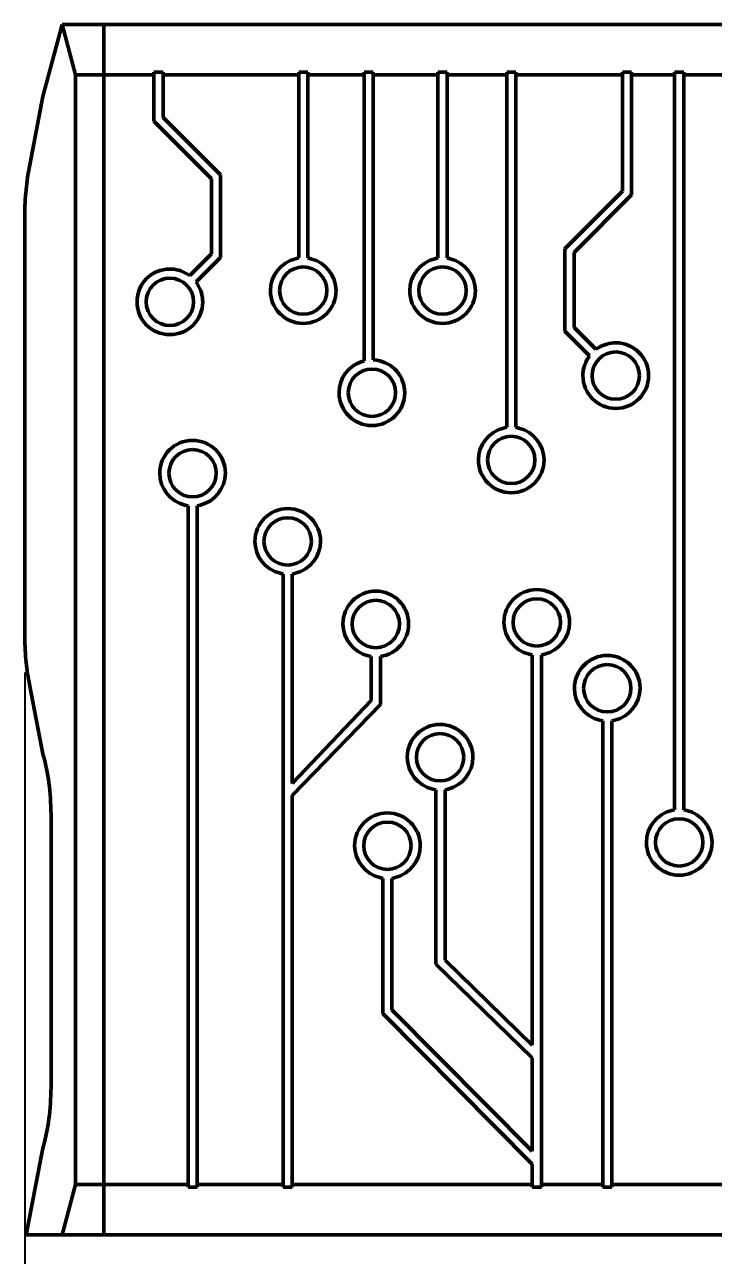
# Model space of a CAD drawing. Header units: millimetres. Extents: x 0 to 420, y 0 to 297.
# Drawn here: x 88.5 to 129.7, y 55.1 to 128.8 of the extents above; entities that cross this region are included whole.
import ezdxf

# ---------------------------------------------------------------- set-up
doc = ezdxf.new("R2010")
doc.units = ezdxf.units.MM
doc.header["$LTSCALE"] = 0.75
doc.layers.add('Dimensions', color=7, linetype='Continuous', lineweight=25)
doc.layers.add('Visible', color=7, linetype='Continuous', lineweight=50)
doc.styles.get("Standard").update_dxf_attribs({"font": 'arial.ttf'})
doc.dimstyles.new('ISO-25', dxfattribs={"dimtxt": 3.5, "dimasz": 3.5, "dimexe": 2.1, "dimexo": 2.1, "dimgap": 1.4, "dimtad": 1, "dimzin": 12, "dimdsep": 46, "dimtxsty": 'Standard', "dimcen": 0, "dimclrd": 256, "dimclre": 256, "dimclrt": 256, "dimazin": 3, "dimtp": 0.1, "dimtm": 0.1, "dimtfac": 0.714286, "dimtmove": 0, "dimatfit": 3, "dimfxl": 1, "dimtzin": 12, "dimarcsym": 0})

# ---------------------------------------------------------------- blocks, each defined once
blk = doc.blocks.new('*D8')
at = {"layer": 'Defpoints', "color": 0, "transparency": 16777216}
for p in [(207.961026, 113.56485), (88.497735, 92.103145), (207.961026, 34.550201)]:
    blk.add_point(p, dxfattribs=at)
at = {"layer": 'Dimensions', "lineweight": -2, "transparency": 16777216}
for p, q in [((207.961026, 111.46485), (207.961026, 32.450201)), ((88.497735, 90.003145), (88.497735, 32.450201)), ((91.997735, 34.550201), (204.461026, 34.550201))]:
    blk.add_line(p, q, dxfattribs=at)
at = {"layer": 'Dimensions', "transparency": 16777216}
for points in [[(91.997735, 35.133534), (91.997735, 33.966868), (88.497735, 34.550201)], [(204.461026, 35.133534), (204.461026, 33.966868), (207.961026, 34.550201)]]:
    blk.add_solid(points, dxfattribs=at)
at = {"layer": 'Dimensions', "transparency": 16777216, "insert": (148.22938, 37.737207), "char_height": 3.5, "attachment_point": 5}
blk.add_mtext('119.5', dxfattribs=at)

msp = doc.modelspace()

# ---------------------------------------------------------------- linework, layer by layer
at = {"layer": 'Visible', "extrusion": (-1, -2e-16, 2.966e-13)}
for p, q in [((90.742, 128.815, 11.5), (89.587, 124.504, 7.189)), ((90.742, 128.815, 11.5), (93.242, 128.815, 11.5)), ((91.546, 125.815, 14.5), (90.742, 128.815, 11.5)), ((93.242, 128.815, 11.5), (93.242, 125.815, 14.5)), ((93.242, 128.815, 11.5), (93.242, 125.815, 14.5)), ((93.242, 128.815, 11.5), (185.461, 128.815, 11.5)), ((93.242, 125.815, 14.5), (91.546, 125.815, 14.5)), ((91.546, 59.315, 14.5), (91.546, 125.815, 14.5)), ((93.242, 125.815, 14.5), (93.242, 59.315, 14.5)), ((96.236, 125.815, 14.5), (93.242, 125.815, 14.5)), ((93.242, 125.815, 14.5), (93.242, 59.315, 14.5)), ((96.236, 125.965, 14.35), (96.236, 125.815, 14.5)), ((96.236, 125.965, 14.35), (96.783, 125.965, 14.35)), ((96.236, 125.815, 14.5), (96.236, 123.031, 14.5)), ((96.783, 125.815, 14.5), (96.783, 125.965, 14.35)), ((104.906, 125.815, 14.5), (96.783, 125.815, 14.5)), ((96.783, 123.258, 14.5), (96.783, 125.815, 14.5)), ((104.906, 125.965, 14.35), (104.906, 125.815, 14.5)), ((104.906, 125.965, 14.35), (105.452, 125.965, 14.35)), ((104.906, 125.815, 14.5), (104.906, 114.837, 14.5)), ((105.452, 125.815, 14.5), (105.452, 125.965, 14.35)), ((108.824, 125.815, 14.5), (105.452, 125.815, 14.5)), ((105.452, 114.837, 14.5), (105.452, 125.815, 14.5)), ((108.824, 125.965, 14.35), (108.824, 125.815, 14.5)), ((108.824, 125.965, 14.35), (109.371, 125.965, 14.35)), ((108.824, 125.815, 14.5), (108.824, 108.675, 14.5)), ((109.371, 125.815, 14.5), (109.371, 125.965, 14.35)), ((113.251, 125.815, 14.5), (109.371, 125.815, 14.5)), ((109.371, 108.735, 14.5), (109.371, 125.815, 14.5)), ((113.251, 125.965, 14.35), (113.251, 125.815, 14.5)), ((113.251, 125.965, 14.35), (113.797, 125.965, 14.35)), ((113.251, 125.815, 14.5), (113.251, 114.837, 14.5)), ((113.797, 125.815, 14.5), (113.797, 125.965, 14.35)), ((117.367, 125.815, 14.5), (113.797, 125.815, 14.5)), ((113.797, 114.837, 14.5), (113.797, 125.815, 14.5)), ((117.367, 125.965, 14.35), (117.367, 125.815, 14.5)), ((117.367, 125.965, 14.35), (117.913, 125.965, 14.35)), ((117.367, 125.815, 14.5), (117.367, 104.691, 14.5)), ((117.913, 125.815, 14.5), (117.913, 125.965, 14.35)), ((124.307, 125.815, 14.5), (117.913, 125.815, 14.5)), ((117.913, 104.691, 14.5), (117.913, 125.815, 14.5)), ((124.307, 125.965, 14.35), (124.307, 125.815, 14.5)), ((124.307, 125.965, 14.35), (124.853, 125.965, 14.35)), ((124.307, 125.815, 14.5), (124.307, 118.838, 14.5)), ((124.853, 125.815, 14.5), (124.853, 125.965, 14.35)), ((127.429, 125.815, 14.5), (124.853, 125.815, 14.5)), ((124.853, 118.611, 14.5), (124.853, 125.815, 14.5)), ((127.429, 125.965, 14.35), (127.429, 125.815, 14.5)), ((127.429, 125.965, 14.35), (127.976, 125.965, 14.35)), ((127.429, 125.815, 14.5), (127.429, 81.777, 14.5)), ((127.976, 125.815, 14.5), (127.976, 125.965, 14.35)), ((136.202, 125.815, 14.5), (127.976, 125.815, 14.5)), ((127.976, 81.777, 14.5), (127.976, 125.815, 14.5)), ((89.587, 124.504, 7.189), (88.717, 119.985, 3.939)), ((100.232, 119.808, 14.5), (96.783, 123.258, 14.5)), ((96.236, 123.031, 14.5), (99.686, 119.582, 14.5)), ((99.686, 119.582, 14.5), (99.686, 115.089, 14.5)), ((100.232, 114.862, 14.5), (100.232, 119.808, 14.5)), ((124.307, 118.838, 14.5), (120.857, 115.388, 14.5)), ((121.404, 115.161, 14.5), (124.853, 118.611, 14.5)), ((88.498, 116.961, 3.123), (88.498, 92.103, 3.123)), ((99.686, 115.089, 14.5), (98.378, 113.781, 14.5)), ((120.857, 115.388, 14.5), (120.857, 110.442, 14.5)), ((121.404, 110.669, 14.5), (121.404, 115.161, 14.5)), ((98.764, 113.395, 14.5), (100.232, 114.862, 14.5)), ((104.906, 114.837, 14.5), (104.717, 114.791, 14.5)), ((105.641, 114.791, 14.5), (105.452, 114.837, 14.5)), ((113.251, 114.837, 14.5), (113.062, 114.791, 14.5)), ((113.986, 114.791, 14.5), (113.797, 114.837, 14.5)), ((98.378, 113.781, 14.5), (98.212, 113.883, 14.5)), ((98.866, 113.228, 14.5), (98.764, 113.395, 14.5)), ((122.713, 109.361, 14.5), (121.404, 110.669, 14.5)), ((120.857, 110.442, 14.5), (122.326, 108.974, 14.5)), ((122.879, 109.463, 14.5), (122.713, 109.361, 14.5)), ((108.824, 108.675, 14.5), (108.657, 108.619, 14.5)), ((109.582, 108.704, 14.5), (109.371, 108.735, 14.5)), ((122.326, 108.974, 14.5), (122.224, 108.808, 14.5)), ((117.367, 104.691, 14.5), (117.178, 104.644, 14.5)), ((118.102, 104.644, 14.5), (117.913, 104.691, 14.5)), ((98.089, 100.028, 14.5), (98.277, 99.982, 14.5)), ((98.277, 99.982, 14.5), (98.277, 59.315, 14.5)), ((98.823, 99.982, 14.5), (99.012, 100.028, 14.5)), ((98.823, 59.315, 14.5), (98.823, 99.982, 14.5)), ((103.788, 95.943, 14.5), (103.976, 95.897, 14.5)), ((103.976, 95.897, 14.5), (103.976, 59.315, 14.5)), ((104.523, 95.897, 14.5), (104.711, 95.943, 14.5)), ((104.523, 83.347, 14.5), (104.523, 95.897, 14.5)), ((109.063, 90.996, 14.5), (109.252, 90.949, 14.5)), ((109.252, 90.949, 14.5), (109.252, 88.324, 14.5)), ((109.799, 88.08, 14.5), (109.799, 90.96, 14.5)), ((118.707, 91.089, 14.5), (118.896, 91.043, 14.5)), ((118.896, 91.043, 14.5), (118.896, 67.667, 14.5)), ((119.443, 91.043, 14.5), (119.632, 91.089, 14.5)), ((119.443, 59.315, 14.5), (119.443, 91.043, 14.5)), ((88.785, 89.288, 4.196), (89.587, 85.126, 7.189)), ((109.252, 88.324, 14.5), (104.523, 83.347, 14.5)), ((104.523, 82.621, 14.5), (109.799, 88.08, 14.5)), ((122.93, 87.143, 14.5), (123.119, 87.097, 14.5)), ((123.119, 87.097, 14.5), (123.119, 59.315, 14.5)), ((123.665, 87.097, 14.5), (123.854, 87.143, 14.5)), ((123.665, 59.315, 14.5), (123.665, 87.097, 14.5)), ((89.587, 85.126, 7.189), (89.68, 84.779, 7.536)), ((104.523, 59.315, 14.5), (104.523, 82.621, 14.5)), ((112.933, 83.004, 14.5), (113.125, 82.96, 14.5)), ((113.125, 82.96, 14.5), (113.125, 72.53, 14.5)), ((113.672, 82.969, 14.5), (113.858, 83.016, 14.5)), ((113.672, 72.76, 14.5), (113.672, 82.969, 14.5)), ((90.073, 81.244, 9), (90.073, 65.386, 9)), ((127.429, 81.777, 14.5), (127.241, 81.731, 14.5)), ((128.164, 81.731, 14.5), (127.976, 81.777, 14.5)), ((109.76, 77.711, 14.5), (109.949, 77.665, 14.5)), ((109.949, 77.665, 14.5), (109.949, 69.559, 14.5)), ((110.496, 77.665, 14.5), (110.684, 77.711, 14.5)), ((110.496, 69.785, 14.5), (110.496, 77.665, 14.5)), ((113.125, 72.53, 14.5), (118.896, 66.904, 14.5)), ((118.896, 67.667, 14.5), (113.672, 72.76, 14.5)), ((109.949, 69.559, 14.5), (118.896, 60.551, 14.5)), ((118.896, 61.327, 14.5), (110.496, 69.785, 14.5)), ((118.896, 66.904, 14.5), (118.896, 61.327, 14.5)), ((89.587, 61.504, 7.189), (88.587, 56.315, 3.457)), ((89.68, 61.85, 7.536), (89.587, 61.504, 7.189)), ((118.896, 60.551, 14.5), (118.896, 59.315, 14.5)), ((90.742, 56.315, 11.5), (91.546, 59.315, 14.5)), ((91.546, 59.315, 14.5), (93.242, 59.315, 14.5)), ((93.242, 59.315, 14.5), (93.242, 56.315, 11.5)), ((93.242, 59.315, 14.5), (98.277, 59.315, 14.5)), ((93.242, 59.315, 14.5), (93.242, 56.315, 11.5)), ((98.277, 59.315, 14.5), (98.277, 59.165, 14.35)), ((98.823, 59.165, 14.35), (98.277, 59.165, 14.35)), ((98.823, 59.315, 14.5), (103.976, 59.315, 14.5)), ((98.823, 59.165, 14.35), (98.823, 59.315, 14.5)), ((103.976, 59.315, 14.5), (103.976, 59.165, 14.35)), ((104.523, 59.165, 14.35), (103.976, 59.165, 14.35)), ((104.523, 59.315, 14.5), (118.896, 59.315, 14.5)), ((104.523, 59.165, 14.35), (104.523, 59.315, 14.5)), ((118.896, 59.315, 14.5), (118.896, 59.165, 14.35)), ((119.443, 59.165, 14.35), (118.896, 59.165, 14.35)), ((119.443, 59.315, 14.5), (123.119, 59.315, 14.5)), ((119.443, 59.165, 14.35), (119.443, 59.315, 14.5)), ((123.119, 59.315, 14.5), (123.119, 59.165, 14.35)), ((123.665, 59.165, 14.35), (123.119, 59.165, 14.35)), ((123.665, 59.315, 14.5), (131.521, 59.315, 14.5)), ((123.665, 59.165, 14.35), (123.665, 59.315, 14.5)), ((90.742, 56.315, 11.5), (88.587, 56.315, 3.457)), ((93.242, 56.315, 11.5), (90.742, 56.315, 11.5)), ((93.242, 56.315, 11.5), (185.461, 56.315, 11.5))]:
    msp.add_line(p, q, dxfattribs=at)
at = {"layer": 'Visible', "extrusion": (-2.883e-13, 6.02e-14, -1)}
msp.add_ellipse((97.164, 111.98, 14.5), major_axis=(0.22, 2.183), ratio=0.940502, start_param=-0.09451, end_param=0.425667, dxfattribs=at)
at = {"layer": 'Visible', "extrusion": (-2.515e-13, 6.3e-15, -1)}
msp.add_ellipse((96.842, 112.148, 14.5), major_axis=(2.29, 0.363), ratio=0.914567, start_param=-0.361879, end_param=0.14397, dxfattribs=at)
at = {"layer": 'Visible', "extrusion": (-3.028e-13, 4.51e-14, -1)}
msp.add_ellipse((123.995, 107.415, 14.5), major_axis=(-0.556, 2.282), ratio=0.909134, start_param=-0.284628, end_param=0.218022, dxfattribs=at)
at = {"layer": 'Visible', "extrusion": (-3.416e-13, 6.3e-15, -1)}
msp.add_ellipse((124.172, 107.731, 14.5), major_axis=(-2.205, 0.413), ratio=0.930778, start_param=-0.172429, end_param=0.342085, dxfattribs=at)
at = {"layer": 'Visible', "extrusion": (0.965926, -1.06e-14, -0.258819)}
msp.add_ellipse((88.733, 81.244, 4), major_axis=(1.34, 0, 5), ratio=0.965926, start_param=-0.785398, end_param=0, dxfattribs=at)
at = {"layer": 'Visible', "extrusion": (0.965926, 1.18e-14, -0.258819)}
msp.add_ellipse((88.733, 65.386, 4), major_axis=(1.34, 0, 5), ratio=0.965926, start_param=0, end_param=0.785398, dxfattribs=at)
at = {"layer": 'Visible', "extrusion": (-0.965926, -3e-16, 0.258819)}
msp.add_open_spline([(88.717, 119.985, 3.939), (88.638, 119.54, 3.647), (88.579, 119.051, 3.426), (88.504, 118.022, 3.148), (88.49, 117.491, 3.092), (88.498, 116.961, 3.123)], degree=3, knots=[-0.3206293, -0.3206293, -0.3206293, -0.3206293, -0.1594267, -0.1594267, 0, 0, 0, 0], dxfattribs=at)
at = {"layer": 'Visible'}
for points in [[(103.212, 112.881, 14.5), (103.212, 113.779, 14.5), (103.846, 114.579, 14.5), (104.717, 114.791, 14.5)], [(103.759, 112.881, 14.5), (103.759, 113.662, 14.5), (104.398, 114.301, 14.5), (105.179, 114.301, 14.5)], [(105.179, 114.301, 14.5), (105.96, 114.301, 14.5), (106.6, 113.662, 14.5), (106.6, 112.881, 14.5)], [(105.641, 114.791, 14.5), (106.513, 114.579, 14.5), (107.146, 113.779, 14.5), (107.146, 112.881, 14.5)], [(111.557, 112.881, 14.5), (111.557, 113.779, 14.5), (112.191, 114.579, 14.5), (113.062, 114.791, 14.5)], [(112.103, 112.881, 14.5), (112.103, 113.662, 14.5), (112.743, 114.301, 14.5), (113.524, 114.301, 14.5)], [(95.769, 112.206, 14.5), (95.769, 112.987, 14.5), (96.408, 113.626, 14.5), (97.189, 113.626, 14.5)], [(97.189, 113.626, 14.5), (97.97, 113.626, 14.5), (98.609, 112.987, 14.5), (98.609, 112.206, 14.5)], [(105.179, 110.914, 14.5), (104.092, 110.914, 14.5), (103.212, 111.794, 14.5), (103.212, 112.881, 14.5)], [(105.179, 111.46, 14.5), (104.398, 111.46, 14.5), (103.759, 112.1, 14.5), (103.759, 112.881, 14.5)], [(107.146, 112.881, 14.5), (107.146, 111.794, 14.5), (106.266, 110.914, 14.5), (105.179, 110.914, 14.5)], [(106.6, 112.881, 14.5), (106.6, 112.1, 14.5), (105.96, 111.46, 14.5), (105.179, 111.46, 14.5)], [(113.524, 110.914, 14.5), (112.437, 110.914, 14.5), (111.557, 111.794, 14.5), (111.557, 112.881, 14.5)], [(113.524, 111.46, 14.5), (112.743, 111.46, 14.5), (112.103, 112.1, 14.5), (112.103, 112.881, 14.5)], [(115.491, 112.881, 14.5), (115.491, 111.794, 14.5), (114.611, 110.914, 14.5), (113.524, 110.914, 14.5)], [(97.189, 110.239, 14.5), (96.102, 110.239, 14.5), (95.222, 111.12, 14.5), (95.222, 112.206, 14.5)], [(97.189, 110.786, 14.5), (96.408, 110.786, 14.5), (95.769, 111.426, 14.5), (95.769, 112.206, 14.5)], [(99.156, 112.206, 14.5), (99.156, 111.12, 14.5), (98.276, 110.239, 14.5), (97.189, 110.239, 14.5)], [(98.609, 112.206, 14.5), (98.609, 111.425, 14.5), (97.97, 110.786, 14.5), (97.189, 110.786, 14.5)], [(122.48, 107.786, 14.5), (122.48, 108.567, 14.5), (123.12, 109.206, 14.5), (123.901, 109.206, 14.5)], [(123.901, 109.752, 14.5), (124.988, 109.752, 14.5), (125.868, 108.872, 14.5), (125.868, 107.786, 14.5)], [(123.901, 109.206, 14.5), (124.682, 109.206, 14.5), (125.321, 108.567, 14.5), (125.321, 107.786, 14.5)], [(107.328, 106.76, 14.5), (107.328, 107.603, 14.5), (107.86, 108.345, 14.5), (108.657, 108.619, 14.5)], [(109.582, 108.704, 14.5), (110.543, 108.563, 14.5), (111.262, 107.733, 14.5), (111.262, 106.76, 14.5)], [(107.875, 106.76, 14.5), (107.875, 107.541, 14.5), (108.514, 108.18, 14.5), (109.295, 108.18, 14.5)], [(109.295, 108.18, 14.5), (110.076, 108.18, 14.5), (110.716, 107.541, 14.5), (110.716, 106.76, 14.5)], [(123.901, 105.819, 14.5), (122.814, 105.819, 14.5), (121.934, 106.699, 14.5), (121.934, 107.786, 14.5)], [(123.901, 106.366, 14.5), (123.12, 106.366, 14.5), (122.48, 107.005, 14.5), (122.48, 107.786, 14.5)], [(125.868, 107.786, 14.5), (125.868, 106.699, 14.5), (124.987, 105.819, 14.5), (123.901, 105.819, 14.5)], [(125.321, 107.786, 14.5), (125.321, 107.005, 14.5), (124.682, 106.366, 14.5), (123.901, 106.366, 14.5)], [(111.262, 106.76, 14.5), (111.262, 105.673, 14.5), (110.382, 104.793, 14.5), (109.295, 104.793, 14.5)], [(110.716, 106.76, 14.5), (110.716, 105.979, 14.5), (110.076, 105.339, 14.5), (109.295, 105.339, 14.5)], [(115.673, 102.735, 14.5), (115.673, 103.632, 14.5), (116.307, 104.433, 14.5), (117.178, 104.644, 14.5)], [(116.22, 102.735, 14.5), (116.22, 103.516, 14.5), (116.859, 104.154, 14.5), (117.64, 104.154, 14.5)], [(117.64, 104.154, 14.5), (118.421, 104.154, 14.5), (119.061, 103.516, 14.5), (119.061, 102.735, 14.5)], [(118.102, 104.644, 14.5), (118.974, 104.433, 14.5), (119.607, 103.632, 14.5), (119.607, 102.735, 14.5)], [(96.584, 101.938, 14.5), (96.584, 103.025, 14.5), (97.463, 103.905, 14.5), (98.55, 103.905, 14.5)], [(97.13, 101.938, 14.5), (97.13, 102.719, 14.5), (97.77, 103.358, 14.5), (98.55, 103.358, 14.5)], [(98.55, 103.905, 14.5), (99.637, 103.905, 14.5), (100.516, 103.025, 14.5), (100.516, 101.938, 14.5)], [(98.55, 103.358, 14.5), (99.331, 103.358, 14.5), (99.97, 102.719, 14.5), (99.97, 101.938, 14.5)], [(117.64, 100.768, 14.5), (116.553, 100.768, 14.5), (115.673, 101.648, 14.5), (115.673, 102.735, 14.5)], [(117.64, 101.314, 14.5), (116.859, 101.314, 14.5), (116.22, 101.954, 14.5), (116.22, 102.735, 14.5)], [(119.607, 102.735, 14.5), (119.607, 101.648, 14.5), (118.727, 100.768, 14.5), (117.64, 100.768, 14.5)], [(119.061, 102.735, 14.5), (119.061, 101.954, 14.5), (118.421, 101.314, 14.5), (117.64, 101.314, 14.5)], [(98.089, 100.028, 14.5), (97.217, 100.239, 14.5), (96.584, 101.041, 14.5), (96.584, 101.938, 14.5)], [(98.55, 100.517, 14.5), (97.77, 100.517, 14.5), (97.13, 101.157, 14.5), (97.13, 101.938, 14.5)], [(99.97, 101.938, 14.5), (99.97, 101.157, 14.5), (99.331, 100.517, 14.5), (98.55, 100.517, 14.5)], [(100.516, 101.938, 14.5), (100.516, 101.041, 14.5), (99.884, 100.239, 14.5), (99.012, 100.028, 14.5)], [(102.283, 97.854, 14.5), (102.283, 98.94, 14.5), (103.163, 99.82, 14.5), (104.25, 99.82, 14.5)], [(104.25, 99.82, 14.5), (105.337, 99.82, 14.5), (106.216, 98.94, 14.5), (106.216, 97.854, 14.5)], [(102.829, 97.854, 14.5), (102.829, 98.635, 14.5), (103.469, 99.273, 14.5), (104.25, 99.273, 14.5)], [(104.25, 99.273, 14.5), (105.03, 99.273, 14.5), (105.67, 98.635, 14.5), (105.67, 97.854, 14.5)], [(103.788, 95.943, 14.5), (102.916, 96.155, 14.5), (102.283, 96.956, 14.5), (102.283, 97.854, 14.5)], [(104.25, 96.433, 14.5), (103.469, 96.433, 14.5), (102.829, 97.073, 14.5), (102.829, 97.854, 14.5)], [(105.67, 97.854, 14.5), (105.67, 97.073, 14.5), (105.03, 96.433, 14.5), (104.25, 96.433, 14.5)], [(106.216, 97.854, 14.5), (106.216, 96.956, 14.5), (105.583, 96.155, 14.5), (104.711, 95.943, 14.5)], [(107.559, 92.905, 14.5), (107.559, 93.992, 14.5), (108.438, 94.872, 14.5), (109.525, 94.872, 14.5)], [(109.525, 94.872, 14.5), (110.612, 94.872, 14.5), (111.492, 93.992, 14.5), (111.492, 92.905, 14.5)], [(117.202, 92.999, 14.5), (117.202, 94.086, 14.5), (118.083, 94.966, 14.5), (119.169, 94.966, 14.5)], [(117.749, 92.999, 14.5), (117.749, 93.78, 14.5), (118.388, 94.419, 14.5), (119.169, 94.419, 14.5)], [(119.169, 94.966, 14.5), (120.256, 94.966, 14.5), (121.136, 94.086, 14.5), (121.136, 92.999, 14.5)], [(119.169, 94.419, 14.5), (119.95, 94.419, 14.5), (120.59, 93.78, 14.5), (120.59, 92.999, 14.5)], [(109.525, 94.326, 14.5), (110.306, 94.326, 14.5), (110.946, 93.686, 14.5), (110.946, 92.905, 14.5)], [(118.707, 91.089, 14.5), (117.836, 91.3, 14.5), (117.202, 92.101, 14.5), (117.202, 92.999, 14.5)], [(119.169, 91.579, 14.5), (118.388, 91.579, 14.5), (117.749, 92.218, 14.5), (117.749, 92.999, 14.5)], [(120.59, 92.999, 14.5), (120.59, 92.218, 14.5), (119.95, 91.579, 14.5), (119.169, 91.579, 14.5)], [(109.063, 90.996, 14.5), (108.192, 91.207, 14.5), (107.559, 92.008, 14.5), (107.559, 92.905, 14.5)], [(109.525, 91.485, 14.5), (108.744, 91.485, 14.5), (108.106, 92.124, 14.5), (108.106, 92.905, 14.5)], [(110.946, 92.905, 14.5), (110.946, 92.124, 14.5), (110.306, 91.485, 14.5), (109.525, 91.485, 14.5)], [(111.492, 92.905, 14.5), (111.492, 91.944, 14.5), (110.767, 91.094, 14.5), (109.799, 90.96, 14.5)], [(121.425, 89.053, 14.5), (121.425, 90.14, 14.5), (122.305, 91.02, 14.5), (123.392, 91.02, 14.5)], [(123.392, 91.02, 14.5), (124.479, 91.02, 14.5), (125.359, 90.14, 14.5), (125.359, 89.053, 14.5)], [(121.971, 89.053, 14.5), (121.971, 89.834, 14.5), (122.611, 90.474, 14.5), (123.392, 90.474, 14.5)], [(123.392, 90.474, 14.5), (124.173, 90.474, 14.5), (124.812, 89.834, 14.5), (124.812, 89.053, 14.5)], [(122.93, 87.143, 14.5), (122.058, 87.355, 14.5), (121.425, 88.155, 14.5), (121.425, 89.053, 14.5)], [(123.392, 87.634, 14.5), (122.611, 87.634, 14.5), (121.971, 88.272, 14.5), (121.971, 89.053, 14.5)], [(124.812, 89.053, 14.5), (124.812, 88.272, 14.5), (124.172, 87.634, 14.5), (123.392, 87.634, 14.5)], [(125.359, 89.053, 14.5), (125.359, 88.155, 14.5), (124.725, 87.355, 14.5), (123.854, 87.143, 14.5)], [(111.408, 84.921, 14.5), (111.408, 86.007, 14.5), (112.288, 86.888, 14.5), (113.375, 86.888, 14.5)], [(111.955, 84.921, 14.5), (111.955, 85.701, 14.5), (112.594, 86.34, 14.5), (113.375, 86.34, 14.5)], [(113.375, 86.888, 14.5), (114.462, 86.888, 14.5), (115.342, 86.007, 14.5), (115.342, 84.921, 14.5)], [(112.933, 83.004, 14.5), (112.049, 83.208, 14.5), (111.408, 84.011, 14.5), (111.408, 84.921, 14.5)], [(113.375, 83.5, 14.5), (112.594, 83.5, 14.5), (111.955, 84.14, 14.5), (111.955, 84.921, 14.5)], [(114.796, 84.921, 14.5), (114.796, 84.14, 14.5), (114.156, 83.5, 14.5), (113.375, 83.5, 14.5)], [(108.255, 79.621, 14.5), (108.255, 80.708, 14.5), (109.135, 81.588, 14.5), (110.222, 81.588, 14.5)], [(110.222, 81.588, 14.5), (111.309, 81.588, 14.5), (112.189, 80.708, 14.5), (112.189, 79.621, 14.5)], [(125.736, 79.821, 14.5), (125.736, 80.719, 14.5), (126.369, 81.52, 14.5), (127.241, 81.731, 14.5)], [(126.282, 79.821, 14.5), (126.282, 80.602, 14.5), (126.922, 81.241, 14.5), (127.703, 81.241, 14.5)], [(127.703, 81.241, 14.5), (128.483, 81.241, 14.5), (129.123, 80.602, 14.5), (129.123, 79.821, 14.5)], [(128.164, 81.731, 14.5), (129.036, 81.52, 14.5), (129.669, 80.719, 14.5), (129.669, 79.821, 14.5)], [(108.802, 79.621, 14.5), (108.802, 80.402, 14.5), (109.442, 81.041, 14.5), (110.222, 81.041, 14.5)], [(110.222, 81.041, 14.5), (111.003, 81.041, 14.5), (111.643, 80.401, 14.5), (111.643, 79.621, 14.5)], [(127.703, 77.854, 14.5), (126.616, 77.854, 14.5), (125.736, 78.734, 14.5), (125.736, 79.821, 14.5)], [(127.703, 78.401, 14.5), (126.922, 78.401, 14.5), (126.282, 79.04, 14.5), (126.282, 79.821, 14.5)], [(129.669, 79.821, 14.5), (129.669, 78.734, 14.5), (128.79, 77.854, 14.5), (127.703, 77.854, 14.5)], [(129.123, 79.821, 14.5), (129.123, 79.04, 14.5), (128.483, 78.401, 14.5), (127.703, 78.401, 14.5)], [(109.76, 77.711, 14.5), (108.889, 77.922, 14.5), (108.255, 78.723, 14.5), (108.255, 79.621, 14.5)], [(110.222, 78.201, 14.5), (109.442, 78.201, 14.5), (108.802, 78.84, 14.5), (108.802, 79.621, 14.5)], [(111.643, 79.621, 14.5), (111.643, 78.84, 14.5), (111.003, 78.201, 14.5), (110.222, 78.201, 14.5)], [(112.189, 79.621, 14.5), (112.189, 78.723, 14.5), (111.556, 77.922, 14.5), (110.684, 77.711, 14.5)]]:
    msp.add_open_spline(points, degree=3, dxfattribs=at)
at = {"layer": 'Visible', "extrusion": (-1.2804e-12, 0, -1)}
for points in [[(113.524, 114.301, 14.5), (114.305, 114.301, 14.5), (114.945, 113.662, 14.5), (114.945, 112.881, 14.5)], [(114.945, 112.881, 14.5), (114.945, 112.1, 14.5), (114.305, 111.46, 14.5), (113.524, 111.46, 14.5)]]:
    msp.add_open_spline(points, degree=3, dxfattribs=at)
at = {"layer": 'Visible', "extrusion": (-1.2088e-12, 0, -1)}
msp.add_open_spline([(113.986, 114.791, 14.5), (114.858, 114.579, 14.5), (115.491, 113.779, 14.5), (115.491, 112.881, 14.5)], degree=3, dxfattribs=at)
at = {"layer": 'Visible', "extrusion": (-1.6736e-12, 7.485e-13, -1)}
msp.add_open_spline([(95.222, 112.206, 14.5), (95.222, 113.293, 14.5), (96.102, 114.173, 14.5), (97.189, 114.173, 14.5)], degree=3, dxfattribs=at)
at = {"layer": 'Visible', "extrusion": (-1.6736e-12, -7.489e-13, -1)}
msp.add_open_spline([(109.295, 104.793, 14.5), (108.208, 104.793, 14.5), (107.328, 105.673, 14.5), (107.328, 106.76, 14.5)], degree=3, dxfattribs=at)
at = {"layer": 'Visible', "extrusion": (-2.3289e-12, -1.0484e-12, -1)}
msp.add_open_spline([(109.295, 105.339, 14.5), (108.514, 105.339, 14.5), (107.875, 105.979, 14.5), (107.875, 106.76, 14.5)], degree=3, dxfattribs=at)
at = {"layer": 'Visible', "extrusion": (0, -1.2804e-12, -1)}
msp.add_open_spline([(108.106, 92.905, 14.5), (108.106, 93.686, 14.5), (108.744, 94.326, 14.5), (109.525, 94.326, 14.5)], degree=3, dxfattribs=at)
at = {"layer": 'Visible', "extrusion": (-1.2093e-12, 0, -1)}
msp.add_open_spline([(121.136, 92.999, 14.5), (121.136, 92.101, 14.5), (120.503, 91.3, 14.5), (119.632, 91.089, 14.5)], degree=3, dxfattribs=at)
at = {"layer": 'Visible', "extrusion": (-0.965926, 2.572e-13, 0.258819)}
msp.add_open_spline([(88.498, 92.103, 3.123), (88.506, 91.589, 3.152), (88.535, 91.085, 3.262), (88.633, 90.129, 3.629), (88.701, 89.686, 3.883), (88.785, 89.288, 4.196)], degree=3, knots=[-0.3086168, -0.3086168, -0.3086168, -0.3086168, -0.1540455, -0.1540455, 0, 0, 0, 0], dxfattribs=at)
at = {"layer": 'Visible', "extrusion": (-1.2807e-12, 0, -1)}
msp.add_open_spline([(113.375, 86.34, 14.5), (114.156, 86.34, 14.5), (114.796, 85.701, 14.5), (114.796, 84.921, 14.5)], degree=3, dxfattribs=at)
at = {"layer": 'Visible', "extrusion": (-1.2256e-12, 0, -1)}
msp.add_open_spline([(115.342, 84.921, 14.5), (115.342, 84.013, 14.5), (114.736, 83.238, 14.5), (113.858, 83.016, 14.5)], degree=3, dxfattribs=at)

# ---------------------------------------------------------------- dimensions: what is measured, and where the dimension line sits
at = {"layer": 'Dimensions'}
dim = msp.add_linear_dim(base=(207.961, 34.55), p1=(88.498, 92.103), p2=(207.961, 113.565), dimstyle='ISO-25', override={"dimdec": 1, "dimlfac": 1, "dimtdec": 1}, dxfattribs=at)
dim.commit()
dim.dimension.update_dxf_attribs({"geometry": '*D8', "text_midpoint": (148.229, 34.55), "dimtype": 160})

doc.saveas('drawing.dxf')
